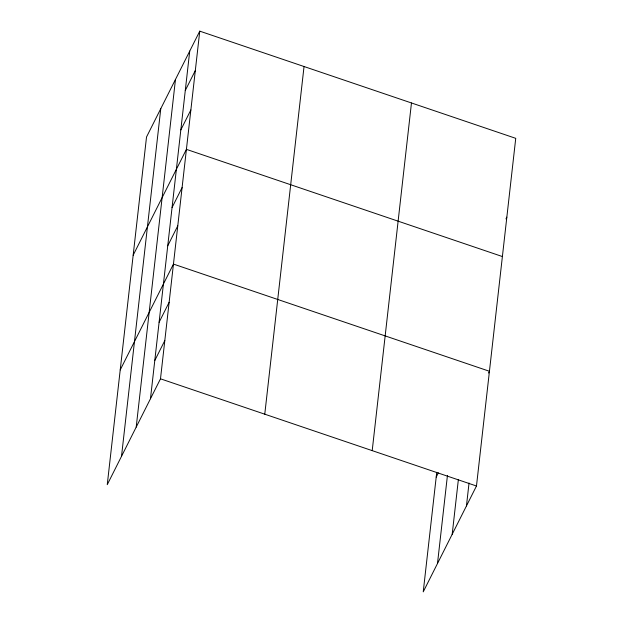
<?xml version="1.0" encoding="UTF-8"?>
<svg xmlns="http://www.w3.org/2000/svg" width="623" height="623" viewBox="0 0 623 623"><rect width="100%" height="100%" fill="white"/><g stroke="black" fill="none" stroke-linecap="round" stroke-linejoin="round"><path stroke-width="0.93" d="M121.516 456.316L160.781 108.651M136.203 427.105L175.476 79.44M150.462 398.751L189.735 51.086M199.765 31.15L146.522 136.998L107.257 484.663L160.493 378.815L199.765 31.15L515.743 138.337L476.478 486.002L423.235 591.85L436.739 472.343M264.767 414.186L304.04 66.521M372.204 450.631L411.468 102.966M437.494 563.496L447.431 475.536M452.189 534.293L458.341 479.796M466.448 505.938L469.041 482.996M185.28 90.491L195.311 70.555M180.834 129.896L190.864 109.952M133.174 255.204L186.409 149.356L502.395 256.544M172.065 207.537L182.087 187.601M167.743 245.781L177.773 225.845M120.216 369.937L173.451 264.09L489.437 371.269L488.564 373.006M159.099 322.27L169.129 302.326M154.784 360.515L164.807 340.571M505.969 218.875L506.842 217.139M436.201 477.117L438.358 472.826M160.493 378.815L476.478 486.002"/></g></svg>
